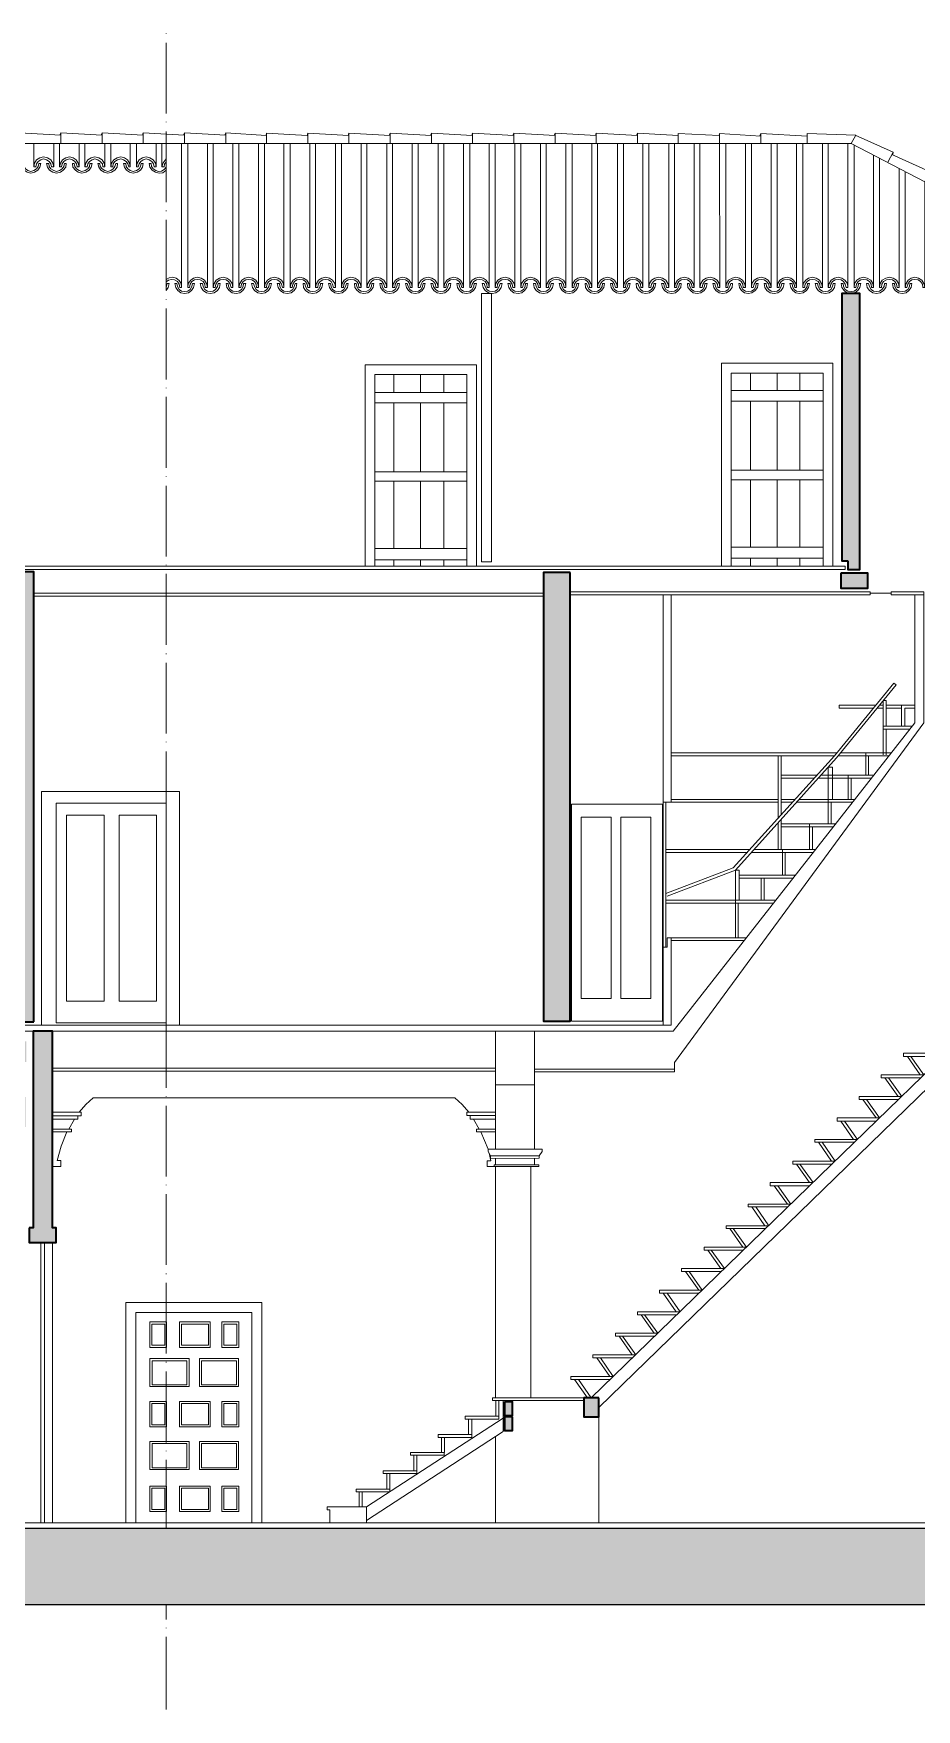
# Model space of a CAD drawing. Header units: millimetres. Extents: x 3253 to 31815, y -1228 to 14413.
# Drawn here: x 15637 to 23883, y -1228 to 14413 of the extents above; entities that cross this region are included whole.
import ezdxf

# ---------------------------------------------------------------- set-up
doc = ezdxf.new("R2010")
doc.units = ezdxf.units.MM
for name, color, linetype, lineweight in [('A-ALV-___-___-EXI', 250, 'Continuous', 35), ('A-BAS-___-___-EXI', 250, 'Continuous', 25), ('A-COB-___-___-EXI', 250, 'Continuous', 13), ('A-ESC-___-___-EXI', 250, 'Continuous', 25), ('A-PIS-___-___-EXI', 250, 'Continuous', 25), ('A-POR-___-___-EXI', 250, 'Continuous', 25)]:
    doc.layers.add(name, color=color, linetype=linetype, lineweight=lineweight)

msp = doc.modelspace()

# ---------------------------------------------------------------- hatches: boundary and pattern name
at = {"layer": 'A-ALV-___-___-EXI'}
h = msp.add_hatch(color=11, dxfattribs=at)
h.paths.add_polyline_path([(25847, 460), (25847, 5196), (25657, 5196), (25657, 460)])
h.paths.add_polyline_path([(30984, 460), (30794, 5301), (30245, 5301), (30245, 5270), (30346, 5270), (30346, 5200), (30300, 5200), (30300, 460)])
h.paths.add_polyline_path([(5268, 2766), (5419, 2766), (5419, 2836), (5660, 2882), (5660, 5064), (5334, 5064), (5334, 5192), (5408, 5192), (5408, 6032), (5268, 6032)])
h.paths.add_polyline_path([(15596, 3131), (15849, 3131), (15849, 3267), (15814, 3267), (15814, 5103), (15635, 5103), (15635, 3267), (15596, 3267)])
h.paths.add_polyline_path([(15476, 5188), (15639, 5188), (15639, 9388), (15476, 9388), (15476, 6334)])
h.paths.add_polyline_path([(20399, 5196), (20648, 5196), (20648, 9384), (20399, 9384), (20399, 6334)])
h.paths.add_polyline_path([(25330, 5247), (25454, 5247), (25454, 9202), (25330, 9202), (25330, 6334)])
h.paths.add_polyline_path([(10988, 7226), (10988, 9443), (10848, 9443), (10848, 7226)])
h.paths.add_polyline_path([(30794, 7339), (30794, 7736), (30864, 7736), (30864, 7798), (30794, 7798), (30794, 8039), (30833, 8039), (30868, 8105), (30887, 8105), (30887, 8187), (30930, 8222), (30930, 8257), (30794, 8257), (30794, 8447), (30864, 8447), (30864, 8510), (30794, 8510), (30794, 8786), (30840, 8786), (30840, 8821), (30872, 8821), (30872, 8859), (30910, 8859), (30910, 8906), (30980, 8906), (30980, 9003), (31062, 9003), (31062, 9116), (31105, 9116), (31105, 9548), (30537, 9548), (30537, 9190), (30245, 9190), (30245, 7428), (30486, 7339)])
h.paths.add_polyline_path([(5478, 7339), (5839, 7440), (5839, 9015), (5540, 9015), (5540, 9544), (5068, 9544), (5027, 9532), (5023, 9544), (4960, 9544), (4960, 9116), (5003, 9116), (5003, 9003), (5085, 9003), (5085, 8906), (5151, 8906), (5151, 8859), (5190, 8859), (5190, 8821), (5225, 8821), (5225, 8786), (5268, 8786), (5268, 8509), (5202, 8509), (5202, 8447), (5268, 8447), (5268, 8257), (5132, 8257), (5132, 8222), (5174, 8187), (5174, 8105), (5198, 8105), (5233, 8039), (5268, 8039), (5268, 7798), (5202, 7798), (5202, 7736), (5268, 7736), (5268, 7339)])
h.paths.add_polyline_path([(23242, 9412), (23354, 9412), (23354, 11986), (23187, 11986), (23187, 9493), (23242, 9493)])
h.paths.add_polyline_path([(6897, 9591), (7033, 9591), (7029, 10228), (6948, 10186), (6897, 10298), (6897, 10186)])
h.paths.add_polyline_path([(7484, 9591), (7531, 9591), (7531, 10193), (7484, 10193)])
h.paths.add_polyline_path([(8188, 9591), (8188, 10711), (8072, 10711), (8072, 9591)])
h.paths.add_polyline_path([(11513, 11294), (11513, 12705), (11385, 12705), (11385, 11294)])
h.paths.add_polyline_path([(10245, 11298), (10385, 11298), (10385, 12037), (10245, 12037)])
at = {"layer": 'A-BAS-___-___-EXI', "true_color": 0xcb9898}
msp.add_hatch(color=253, dxfattribs=at).paths.add_polyline_path([(31815, -249), (31815, 619), (30981, 619), (30981, 549), (30984, 460), (5268, 460), (5268, 331), (3253, 331), (3253, -249), (24675, -249)])
at = {"layer": 'A-COB-___-___-EXI', "true_color": 0xc19a82}
h = msp.add_hatch(color=33, dxfattribs=at)
h.paths.add_polyline_path([(20037, 1377), (20111, 1377), (20111, 1502), (20037, 1502)])
h.paths.add_polyline_path([(20776, 1502), (20916, 1502), (20916, 1681), (20776, 1681)])
h.paths.add_polyline_path([(20037, 1517), (20111, 1517), (20111, 1642), (20037, 1642)])
h.paths.add_polyline_path([(15565, 4208), (15565, 4488), (15223, 4488), (15223, 4208)])
h.paths.add_polyline_path([(14756, 4811), (14982, 4811), (14982, 5002), (14756, 5002)])
h.paths.add_polyline_path([(13769, 4815), (13769, 5006), (13547, 5006), (13547, 4815)])
h.paths.add_polyline_path([(11754, 4815), (11976, 4815), (11976, 5006), (11754, 5006)])
h.paths.add_polyline_path([(14134, 4815), (14356, 4815), (14356, 5006), (14134, 5006)])
h.paths.add_polyline_path([(12975, 4815), (13197, 4815), (13197, 5006), (12975, 5006)])
h.paths.add_polyline_path([(12357, 4815), (12579, 4815), (12579, 5006), (12357, 5006)])
h.paths.add_polyline_path([(15569, 4815), (15569, 5006), (15347, 5006), (15347, 4815)])
h.paths.add_polyline_path([(27725, 4975), (27862, 4975), (27862, 5196), (27725, 5196)])
h.paths.add_polyline_path([(30245, 4975), (30245, 5196), (30109, 5196), (30109, 4975)])
h.paths.add_polyline_path([(29615, 4975), (29752, 4975), (29752, 5196), (29615, 5196)])
h.paths.add_polyline_path([(29141, 4975), (29277, 4975), (29277, 5196), (29141, 5196)])
h.paths.add_polyline_path([(28667, 4975), (28803, 4975), (28803, 5196), (28667, 5196)])
h.paths.add_polyline_path([(28200, 4975), (28336, 4975), (28336, 5196), (28200, 5196)])
h.paths.add_polyline_path([(25999, 4975), (25999, 5196), (25867, 5196), (25867, 4975)])
h.paths.add_polyline_path([(27274, 4975), (27410, 4975), (27410, 5196), (27274, 5196)])
h.paths.add_polyline_path([(26819, 4975), (26956, 4975), (26956, 5196), (26819, 5196)])
h.paths.add_polyline_path([(26349, 4975), (26485, 4975), (26485, 5196), (26349, 5196)])
h.paths.add_polyline_path([(24401, 5087), (24599, 5087), (24599, 5200), (24401, 5200)])
h.paths.add_polyline_path([(25532, 5091), (25532, 5204), (25334, 5204), (25334, 5091)])
h.paths.add_polyline_path([(24675, 5091), (24844, 5091), (24844, 5204), (24646, 5204), (24646, 5091)])
h.paths.add_polyline_path([(23176, 9237), (23428, 9237), (23428, 9377), (23176, 9377)])
h.paths.add_polyline_path([(15200, 9299), (15200, 9388), (15114, 9388), (15114, 9299)])
h.paths.add_polyline_path([(12878, 9299), (12878, 9388), (12792, 9388), (12792, 9299)])
h.paths.add_polyline_path([(13255, 9299), (13337, 9299), (13337, 9388), (13255, 9388)])
h.paths.add_polyline_path([(13706, 9299), (13792, 9299), (13792, 9388), (13706, 9388)])
h.paths.add_polyline_path([(12384, 9299), (12384, 9388), (12299, 9388), (12299, 9299)])
h.paths.add_polyline_path([(11929, 9299), (11929, 9388), (11848, 9388), (11848, 9299)])
h.paths.add_polyline_path([(14745, 9299), (14745, 9388), (14663, 9388), (14663, 9299)])
h.paths.add_polyline_path([(11466, 9299), (11466, 9388), (11385, 9388), (11385, 9299)])
h.paths.add_polyline_path([(14286, 9299), (14286, 9388), (14200, 9388), (14200, 9299)])
h.paths.add_polyline_path([(8060, 9334), (8188, 9334), (8188, 9482), (8060, 9482)])
h.paths.add_polyline_path([(5828, 9334), (5828, 9478), (5633, 9478), (5633, 9334)])
h.paths.add_polyline_path([(6380, 9334), (6574, 9334), (6574, 9478), (6380, 9478)])
h.paths.add_polyline_path([(10016, 9334), (10016, 9435), (9821, 9435), (9821, 9334)])
h.paths.add_polyline_path([(7344, 9334), (7539, 9334), (7539, 9478), (7344, 9478)])
h.paths.add_polyline_path([(9195, 9334), (9195, 9435), (9001, 9435), (9001, 9334)])
h.paths.add_polyline_path([(10366, 9338), (10366, 9443), (10241, 9443), (10241, 9338)])
h.paths.add_polyline_path([(5027, 9532), (5097, 9552), (5089, 9575), (5019, 9556)])
h.paths.add_polyline_path([(5392, 9633), (5458, 9665), (5447, 9692), (5380, 9661)])
h.paths.add_polyline_path([(30914, 9641), (30926, 9668), (30856, 9696), (30848, 9672)])
h.paths.add_polyline_path([(30560, 9793), (30572, 9820), (30502, 9847), (30494, 9824)])
h.paths.add_polyline_path([(5738, 9804), (5804, 9836), (5793, 9863), (5727, 9828)])
h.paths.add_polyline_path([(30207, 9948), (30218, 9972), (30152, 10003), (30140, 9976)])
h.paths.add_polyline_path([(6084, 9972), (6150, 10003), (6139, 10030), (6073, 9995)])
h.paths.add_polyline_path([(29853, 10100), (29864, 10123), (29798, 10155), (29787, 10127)])
h.paths.add_polyline_path([(6430, 10139), (6497, 10174), (6485, 10197), (6419, 10166)])
h.paths.add_polyline_path([(6948, 10186), (7029, 10228), (6975, 10337), (6897, 10298)])
h.paths.add_polyline_path([(28908, 10240), (29040, 10333), (28962, 10376), (28818, 10291)])
h.paths.add_polyline_path([(29499, 10252), (29510, 10275), (29444, 10306), (29433, 10279)])
h.paths.add_polyline_path([(29149, 10403), (29157, 10427), (29090, 10458), (29079, 10431), (29116, 10416)])
h.paths.add_polyline_path([(7103, 10477), (7165, 10512), (7154, 10536), (7088, 10504)])
h.paths.add_polyline_path([(28795, 10555), (28807, 10578), (28737, 10610), (28725, 10582)])
h.paths.add_polyline_path([(7418, 10644), (7484, 10676), (7469, 10703), (7406, 10668)])
h.paths.add_polyline_path([(28441, 10707), (28453, 10730), (28383, 10761), (28375, 10734)])
h.paths.add_polyline_path([(8188, 10711), (8188, 10839), (8072, 10839), (8072, 10711)])
h.paths.add_polyline_path([(7756, 10823), (7823, 10858), (7811, 10882), (7745, 10847)])
h.paths.add_polyline_path([(8196, 10843), (8289, 10891), (8235, 10998), (8138, 10952)])
h.paths.add_polyline_path([(28083, 10854), (28095, 10882), (28033, 10913), (28017, 10889)])
h.paths.add_polyline_path([(27504, 10913), (27628, 10994), (27504, 11053), (27386, 10976)])
h.paths.add_polyline_path([(8099, 11002), (8165, 11037), (8149, 11061), (8087, 11026)])
h.paths.add_polyline_path([(27725, 11041), (27737, 11064), (27675, 11099), (27659, 11076)])
h.paths.add_polyline_path([(8437, 11189), (8499, 11228), (8484, 11251), (8421, 11212)])
h.paths.add_polyline_path([(27383, 11220), (27399, 11243), (27333, 11278), (27321, 11251)])
h.paths.add_polyline_path([(12128, 11317), (12128, 11426), (12019, 11426), (12019, 11317)])
h.paths.add_polyline_path([(14838, 11317), (14838, 11426), (14725, 11426), (14725, 11317)])
h.paths.add_polyline_path([(8768, 11383), (8830, 11418), (8818, 11446), (8752, 11407)])
h.paths.add_polyline_path([(27045, 11395), (27057, 11418), (26990, 11453), (26979, 11430)])
h.paths.add_polyline_path([(26703, 11574), (26714, 11597), (26648, 11632), (26637, 11605)])
h.paths.add_polyline_path([(9098, 11578), (9164, 11613), (9149, 11636), (9086, 11601)])
h.paths.add_polyline_path([(26361, 11749), (26372, 11776), (26310, 11807), (26294, 11784)])
h.paths.add_polyline_path([(9433, 11768), (9495, 11807), (9483, 11831), (9417, 11792)])
h.paths.add_polyline_path([(10025, 11895), (10121, 11947), (10063, 12056), (9969, 12006)])
h.paths.add_polyline_path([(26018, 11928), (26034, 11951), (25968, 11986), (25952, 11959)])
h.paths.add_polyline_path([(9763, 11963), (9829, 11998), (9814, 12021), (9751, 11986)])
h.paths.add_polyline_path([(10098, 12157), (10160, 12192), (10148, 12219), (10082, 12181)])
h.paths.add_polyline_path([(10417, 12363), (10479, 12406), (10463, 12429), (10401, 12387)])
h.paths.add_polyline_path([(10739, 12573), (10801, 12612), (10786, 12636), (10724, 12597)])
h.paths.add_polyline_path([(11062, 12787), (11124, 12826), (11109, 12849), (11046, 12811)])
h.paths.add_polyline_path([(11381, 12997), (11443, 13036), (11428, 13059), (11369, 13021)])

# ---------------------------------------------------------------- linework, layer by layer
at = {"layer": 'A-ALV-___-___-EXI', "color": 18, "lineweight": 9}
for p, q in [((16876, 14409), (16876, 14413)), ((16876, 13666), (16876, 14327)), ((16876, 13584), (16876, 13588)), ((16876, 12838), (16876, 13499)), ((16876, 12756), (16876, 12760)), ((16876, 12013), (16876, 12674)), ((16876, 11932), (16876, 11935)), ((16876, 11185), (16876, 11846)), ((16876, 11103), (16876, 11107)), ((16876, 10361), (16876, 11022)), ((16876, 10275), (16876, 10279)), ((16876, 9532), (16876, 10193)), ((16876, 9451), (16876, 9455)), ((16876, 8708), (16876, 9369)), ((20648, 9202), (23452, 9202)), ((20648, 9174), (23452, 9174)), ((23452, 9202), (23452, 9174)), ((23452, 9190), (23646, 9190)), ((16876, 8622), (16876, 8626)), ((16876, 7880), (16876, 8541)), ((16876, 7798), (16876, 7802)), ((16876, 7051), (16876, 7712)), ((16876, 6970), (16876, 6973)), ((16876, 6227), (16876, 6888)), ((16876, 6145), (16876, 6149)), ((16876, 5398), (16876, 6060)), ((16876, 5317), (16876, 5321)), ((16876, 4574), (16876, 5235)), ((15814, 4757), (19952, 4757)), ((15814, 4730), (19952, 4730)), ((19952, 4002), (19952, 4601)), ((20317, 4601), (20317, 4002)), ((16876, 4488), (16876, 4492)), ((16876, 3746), (16876, 4407)), ((15966, 4189), (16020, 4282)), ((19800, 4189), (19746, 4282)), ((19882, 4002), (19816, 4162)), ((19952, 3855), (19952, 3913)), ((20317, 3917), (20317, 3855)), ((19952, 1681), (19952, 3839)), ((20282, 3839), (20282, 1681)), ((16876, 3664), (16876, 3668)), ((16876, 2921), (16876, 3582)), ((16876, 2836), (16876, 2840)), ((16876, 2093), (16876, 2754)), ((16876, 2011), (16876, 2015)), ((16876, 1265), (16876, 1926)), ((20916, 1502), (20916, 514)), ((19952, 514), (19952, 1323)), ((16876, 1183), (16876, 1187)), ((16876, 460), (16876, 1101)), ((16876, -388), (16876, -249)), ((16876, -470), (16876, -466)), ((16876, -1228), (16876, -551))]:
    msp.add_line(p, q, dxfattribs=at)
at = {"layer": 'A-ALV-___-___-EXI'}
for points in [[(23242, 9493), (23242, 9412), (23354, 9412), (23354, 11986), (23187, 11986), (23187, 9493)], [(15639, 5188), (15639, 9388), (15476, 9388), (15476, 5188)], [(20648, 9384), (20399, 9384), (20399, 5196), (20648, 5196)], [(23176, 9377), (23176, 9237), (23428, 9237), (23428, 9377)], [(15596, 3267), (15596, 3131), (15849, 3131), (15849, 3267), (15814, 3267), (15814, 5103), (15635, 5103), (15635, 3267)], [(20037, 1642), (20037, 1517), (20111, 1517), (20111, 1642)], [(20916, 1681), (20776, 1681), (20776, 1502), (20916, 1502)], [(20111, 1502), (20037, 1502), (20037, 1377), (20111, 1377)]]:
    msp.add_lwpolyline(points, close=True, dxfattribs=at)
at = {"layer": 'A-ALV-___-___-EXI', "color": 18, "lineweight": 9, "flags": 128}
for points in [[(19952, 5103), (19952, 4601), (20317, 4601), (20317, 5103)], [(16063, 4345), (16125, 4418), (16195, 4481), (19571, 4481), (19641, 4418), (19703, 4345)], [(15814, 4313), (16082, 4313), (16082, 4345), (15814, 4345)], [(15814, 4282), (16051, 4282), (16051, 4313)], [(19952, 4345), (19683, 4345), (19683, 4314), (19952, 4314)], [(19715, 4313), (19715, 4282), (19952, 4282)], [(15814, 4162), (15993, 4162), (15993, 4189), (15814, 4189)], [(15814, 3839), (15892, 3839), (15892, 3894), (15857, 3894), (15896, 4030), (15950, 4162)], [(19952, 4189), (19773, 4189), (19773, 4162), (19952, 4162)], [(19940, 3839), (19940, 3855), (20356, 3855), (20356, 3839), (19952, 3839), (19874, 3839), (19874, 3893), (19909, 3893), (19893, 3964)], [(19905, 3940), (19882, 3979), (19882, 4002), (20387, 4002), (20387, 3979), (20360, 3940), (20360, 3917), (19905, 3913), (19905, 3940), (20360, 3940)]]:
    msp.add_lwpolyline(points, dxfattribs=at)
at = {"layer": 'A-BAS-___-___-EXI'}
msp.add_line((3253, -249), (31815, -249), dxfattribs=at)
at = {"layer": 'A-COB-___-___-EXI', "color": 18, "lineweight": 9}
for p, q in [((15892, 13487), (16277, 13464)), ((16277, 13487), (16277, 13386)), ((16662, 13487), (16662, 13386)), ((17047, 13487), (17047, 13394)), ((18198, 13483), (18583, 13460)), ((18583, 13483), (18968, 13460)), ((18968, 13483), (19353, 13460)), ((19353, 13483), (19738, 13460)), ((19738, 13483), (20123, 13460)), ((20123, 13483), (20508, 13460)), ((20508, 13483), (20508, 13386)), ((20893, 13483), (20893, 13386)), ((21278, 13483), (21278, 13386)), ((22044, 13479), (22429, 13456)), ((16063, 13168), (16063, 13386)), ((23666, 13304), (23615, 13211)), ((24004, 13125), (23654, 13285))]:
    msp.add_line(p, q, dxfattribs=at)
at = {"layer": 'A-COB-___-___-EXI', "color": 18, "lineweight": 9, "flags": 128}
for points in [[(11906, 13495), (11906, 13386), (23273, 13386), (23316, 13464), (22861, 13479), (22861, 13386)], [(15499, 13468), (15507, 13487), (15892, 13464)], [(15884, 13464), (15892, 13487), (15892, 13386)], [(16662, 13464), (16277, 13487), (16269, 13464)], [(17047, 13464), (16662, 13487), (16654, 13464)], [(17039, 13464), (17047, 13487), (17432, 13464)], [(17424, 13464), (17432, 13487), (17432, 13390)], [(17813, 13390), (17813, 13483), (17809, 13460), (17432, 13487)], [(18198, 13390), (18198, 13483), (18194, 13460), (17813, 13483)], [(18583, 13390), (18583, 13483), (18575, 13460)], [(18968, 13390), (18968, 13483), (18960, 13460)], [(19353, 13390), (19353, 13483), (19345, 13460)], [(19738, 13390), (19738, 13483), (19730, 13460)], [(20123, 13390), (20123, 13483), (20115, 13460)], [(20500, 13460), (20508, 13483), (20893, 13460)], [(20885, 13460), (20893, 13483), (21278, 13460)], [(21659, 13479), (21659, 13460), (21278, 13483), (21270, 13460)], [(21659, 13386), (21659, 13479), (22040, 13460), (22044, 13479), (22044, 13386), (22048, 12044), (22040, 12079), (22021, 12110), (21990, 12130), (21955, 12138), (21919, 12130), (21888, 12110), (21869, 12079), (21861, 12044), (21861, 13386)], [(22429, 13386), (22429, 13479), (22421, 13460)], [(22429, 13479), (22861, 13456), (22861, 13479)], [(23662, 13281), (23666, 13304), (23312, 13464)], [(15826, 13386), (15826, 13168), (15818, 13203), (15799, 13234), (15767, 13254), (15732, 13262), (15697, 13254), (15666, 13234), (15647, 13203), (15639, 13168), (15639, 13386)], [(15900, 13168), (15904, 13196), (15919, 13219), (15942, 13234), (15974, 13242), (16001, 13234), (16024, 13219), (16040, 13196), (16044, 13168), (16063, 13168), (16055, 13203), (16036, 13234), (16008, 13254), (15974, 13262), (15939, 13254), (15907, 13234), (15888, 13203), (15880, 13168), (15900, 13168), (15880, 13168), (15880, 13386)], [(16304, 13386), (16304, 13168), (16296, 13203), (16277, 13234), (16246, 13254), (16211, 13262), (16176, 13254), (16145, 13234), (16125, 13203), (16117, 13168), (16117, 13386)], [(16541, 13386), (16541, 13168), (16534, 13203), (16514, 13234), (16487, 13254), (16452, 13262), (16417, 13254), (16386, 13234), (16366, 13203), (16359, 13168), (16359, 13386)], [(16600, 13386), (16600, 13168), (16604, 13203), (16623, 13234), (16654, 13254), (16689, 13262), (16724, 13254), (16755, 13234), (16775, 13203), (16782, 13168), (16782, 13386)], [(16876, 13242), (16848, 13207), (16837, 13168), (16856, 13168), (16837, 13168), (16837, 13386)], [(16876, 12095), (16899, 12110), (16926, 12118), (16954, 12114), (16981, 12099), (16996, 12075), (17004, 12044), (17020, 12044), (17020, 13386)], [(17261, 12044), (17253, 12079), (17233, 12110), (17202, 12130), (17167, 12138), (17132, 12130), (17105, 12110), (17082, 12079), (17078, 12044), (17094, 12044), (17078, 12044), (17078, 13386)], [(17094, 12044), (17101, 12075), (17117, 12099), (17140, 12114), (17167, 12118), (17195, 12114), (17222, 12099), (17237, 12075), (17241, 12044), (17261, 12044), (17261, 13386)], [(17498, 12044), (17494, 12079), (17471, 12110), (17443, 12130), (17409, 12138), (17374, 12130), (17342, 12110), (17323, 12079), (17315, 12044), (17335, 12044), (17315, 12044), (17315, 13386)], [(17335, 12044), (17339, 12075), (17354, 12099), (17381, 12114), (17409, 12118), (17436, 12114), (17459, 12099), (17475, 12075), (17482, 12044), (17498, 12044), (17498, 13386)], [(17739, 12044), (17731, 12079), (17712, 12110), (17681, 12130), (17646, 12138), (17611, 12130), (17583, 12110), (17564, 12079), (17556, 12044), (17572, 12044), (17556, 12044), (17556, 13386)], [(17572, 12044), (17580, 12075), (17595, 12099), (17619, 12114), (17646, 12118), (17677, 12114), (17700, 12099), (17716, 12075), (17720, 12044), (17739, 12044), (17739, 13386)], [(17976, 13386), (17976, 12044), (17961, 12044), (17953, 12075), (17937, 12099), (17914, 12114), (17887, 12118), (17860, 12114), (17836, 12099), (17817, 12075), (17813, 12044), (17793, 12044), (17813, 12044)], [(17976, 12044), (17972, 12079), (17953, 12110), (17922, 12130), (17887, 12138), (17852, 12130), (17821, 12110), (17801, 12079), (17794, 12044), (17794, 13386)], [(18217, 13386), (18217, 12044), (18210, 12079), (18190, 12110), (18159, 12130), (18124, 12138), (18089, 12130), (18062, 12110), (18042, 12079), (18035, 12044), (18035, 13386)], [(18458, 12044), (18451, 12079), (18431, 12110), (18400, 12130), (18365, 12138), (18330, 12130), (18299, 12110), (18280, 12079), (18272, 12044), (18272, 13386)], [(18458, 13386), (18458, 12044), (18439, 12044), (18431, 12075), (18416, 12099), (18392, 12114), (18365, 12118), (18338, 12114), (18315, 12099), (18295, 12075), (18291, 12044), (18272, 12044), (18291, 12044)], [(18696, 12044), (18688, 12079), (18668, 12110), (18641, 12130), (18602, 12138), (18567, 12130), (18540, 12110), (18521, 12079), (18513, 12044), (18513, 13386)], [(18696, 13386), (18696, 12044), (18676, 12044), (18672, 12075), (18657, 12099), (18633, 12114), (18602, 12118), (18575, 12114), (18552, 12099), (18536, 12075), (18532, 12044), (18513, 12044), (18532, 12044)], [(18937, 12044), (18929, 12079), (18910, 12110), (18878, 12130), (18843, 12138), (18808, 12130), (18777, 12110), (18758, 12079), (18750, 12044), (18750, 13386)], [(18937, 13386), (18937, 12044), (18917, 12044), (18910, 12075), (18894, 12099), (18871, 12114), (18844, 12118), (18816, 12114), (18793, 12099), (18777, 12075), (18770, 12044), (18750, 12044), (18770, 12044)], [(19174, 12044), (19166, 12079), (19147, 12110), (19120, 12130), (19085, 12138), (19050, 12130), (19018, 12110), (18999, 12079), (18991, 12044), (18991, 13386)], [(19174, 13386), (19174, 12044), (19155, 12044), (19151, 12075), (19135, 12099), (19112, 12114), (19085, 12118), (19053, 12114), (19030, 12099), (19015, 12075), (19011, 12044), (18991, 12044), (19011, 12044)], [(19415, 12044), (19407, 12079), (19388, 12110), (19357, 12130), (19322, 12138), (19287, 12130), (19256, 12110), (19236, 12079), (19228, 12044), (19228, 13386)], [(19415, 13386), (19415, 12044), (19396, 12044), (19392, 12075), (19372, 12099), (19349, 12114), (19322, 12118), (19295, 12114), (19271, 12099), (19256, 12075), (19248, 12044), (19228, 12044), (19248, 12044)], [(19652, 13386), (19652, 12044), (19645, 12079), (19625, 12110), (19598, 12130), (19563, 12138), (19528, 12130), (19497, 12110), (19477, 12079), (19470, 12044), (19470, 13386)], [(19711, 13386), (19711, 12044), (19715, 12079), (19734, 12110), (19765, 12130), (19800, 12138), (19835, 12130), (19866, 12110), (19886, 12079), (19893, 12044), (19893, 13386)], [(20131, 13386), (20131, 12044), (20127, 12079), (20103, 12110), (20076, 12130), (20041, 12138), (20006, 12130), (19975, 12110), (19956, 12079), (19948, 12044), (19948, 13386)], [(20189, 13386), (20189, 12044), (20193, 12079), (20216, 12110), (20243, 12130), (20278, 12138), (20313, 12130), (20345, 12110), (20364, 12079), (20372, 12044), (20372, 13386)], [(20609, 13386), (20609, 12044), (20605, 12079), (20586, 12110), (20554, 12130), (20520, 12138), (20485, 12130), (20453, 12110), (20434, 12079), (20426, 12044), (20426, 13386)], [(20850, 13386), (20850, 12044), (20842, 12079), (20823, 12110), (20792, 12130), (20757, 12138), (20722, 12130), (20694, 12110), (20675, 12079), (20667, 12044), (20667, 13386)], [(21091, 13386), (21091, 12044), (21083, 12079), (21064, 12110), (21033, 12130), (20998, 12138), (20963, 12130), (20932, 12110), (20912, 12079), (20904, 12044), (20904, 13386)], [(21328, 13386), (21328, 12044), (21321, 12079), (21301, 12110), (21270, 12130), (21235, 12138), (21200, 12130), (21173, 12110), (21153, 12079), (21146, 12044), (21146, 13386)], [(21383, 13386), (21383, 12044), (21391, 12079), (21410, 12110), (21441, 12130), (21476, 12138), (21511, 12130), (21542, 12110), (21562, 12079), (21570, 12044), (21570, 13386)], [(21624, 13386), (21624, 12044), (21632, 12079), (21651, 12110), (21678, 12130), (21717, 12138), (21752, 12130), (21779, 12110), (21799, 12079), (21807, 12044), (21807, 13386)], [(22102, 13386), (22102, 12044), (22110, 12079), (22129, 12110), (22161, 12130), (22196, 12138), (22231, 12130), (22258, 12110), (22277, 12079), (22285, 12044), (22285, 13386)], [(22343, 13386), (22343, 12044), (22347, 12079), (22367, 12110), (22398, 12130), (22433, 12138), (22468, 12130), (22499, 12110), (22518, 12079), (22526, 12044), (22526, 13386)], [(22581, 13386), (22581, 12044), (22588, 12079), (22608, 12110), (22639, 12130), (22674, 12138), (22709, 12130), (22736, 12110), (22756, 12079), (22763, 12044), (22763, 13386)], [(22822, 13386), (22822, 12044), (22826, 12079), (22849, 12110), (22876, 12130), (22911, 12138), (22946, 12130), (22977, 12110), (22997, 12079), (23004, 12044), (23004, 13386)], [(23059, 13386), (23059, 12044), (23067, 12079), (23086, 12110), (23117, 12130), (23152, 12138), (23187, 12130), (23214, 12110), (23238, 12079), (23242, 12044), (23242, 13386)], [(23273, 13386), (25660, 12146), (25711, 12239), (25357, 12394)], [(23483, 13277), (23483, 12044), (23475, 12079), (23456, 12110), (23424, 12130), (23389, 12138), (23354, 12130), (23327, 12110), (23304, 12079), (23300, 12044), (23300, 13371)], [(15705, 13199), (15697, 13164), (15678, 13137), (15647, 13118), (15612, 13110), (15577, 13118), (15550, 13137), (15526, 13164), (15522, 13199), (15538, 13199), (15546, 13172), (15561, 13149), (15585, 13133), (15612, 13126), (15639, 13133), (15666, 13149), (15682, 13172), (15686, 13199), (15705, 13199)], [(15826, 13168), (15806, 13168), (15799, 13196), (15783, 13219), (15760, 13234), (15732, 13242), (15705, 13234), (15682, 13219), (15666, 13196), (15659, 13168), (15639, 13168), (15659, 13168)], [(15942, 13199), (15927, 13199), (15919, 13172), (15904, 13149), (15880, 13133), (15853, 13126), (15826, 13133), (15799, 13149), (15783, 13172), (15779, 13199), (15760, 13199), (15767, 13164), (15787, 13137), (15818, 13118), (15853, 13110), (15888, 13118), (15915, 13137), (15939, 13164), (15942, 13199)], [(16184, 13199), (16176, 13164), (16156, 13137), (16125, 13118), (16090, 13110), (16055, 13118), (16028, 13137), (16005, 13164), (16001, 13199), (16016, 13199), (16024, 13172), (16040, 13149), (16063, 13133), (16090, 13126), (16121, 13133), (16145, 13149), (16160, 13172), (16164, 13199), (16184, 13199)], [(16304, 13168), (16285, 13168), (16281, 13196), (16261, 13219), (16238, 13234), (16211, 13242), (16184, 13234), (16160, 13219), (16145, 13196), (16137, 13168), (16117, 13168), (16137, 13168)], [(16421, 13199), (16405, 13199), (16397, 13172), (16382, 13149), (16359, 13133), (16331, 13126), (16304, 13133), (16277, 13149), (16261, 13172), (16257, 13199), (16238, 13199), (16246, 13164), (16265, 13137), (16296, 13118), (16331, 13110), (16366, 13118), (16397, 13137), (16417, 13164), (16421, 13199)], [(16541, 13168), (16526, 13168), (16518, 13196), (16502, 13219), (16479, 13234), (16452, 13242), (16421, 13234), (16397, 13219), (16382, 13196), (16378, 13168), (16359, 13168), (16378, 13168)], [(16662, 13199), (16642, 13199), (16638, 13172), (16623, 13149), (16600, 13133), (16569, 13126), (16541, 13133), (16518, 13149), (16502, 13172), (16499, 13199), (16479, 13199), (16487, 13164), (16506, 13137), (16534, 13118), (16568, 13110), (16604, 13118), (16635, 13137), (16654, 13164), (16662, 13199)], [(16782, 13168), (16763, 13168), (16759, 13196), (16743, 13219), (16716, 13234), (16689, 13242), (16662, 13234), (16639, 13219), (16623, 13196), (16615, 13168), (16600, 13168), (16615, 13168)], [(16876, 13164), (16856, 13145), (16833, 13129), (16806, 13126), (16779, 13133), (16755, 13149), (16740, 13172), (16736, 13199), (16716, 13199), (16724, 13164), (16744, 13137), (16775, 13118), (16810, 13110), (16845, 13114), (16876, 13137)], [(16876, 13215), (16860, 13195), (16856, 13168)], [(23720, 13153), (23720, 12044), (23716, 12079), (23697, 12110), (23666, 12130), (23631, 12138), (23596, 12130), (23564, 12110), (23545, 12079), (23537, 12044), (23537, 13246)], [(23778, 13122), (23778, 12044), (23786, 12079), (23806, 12110), (23833, 12130), (23868, 12138), (23903, 12130), (23934, 12110), (23953, 12079), (23961, 12044), (23961, 13028), (24004, 13125), (23996, 13106), (24346, 12947), (24342, 12923)], [(17020, 12044), (17016, 12079), (16996, 12107), (16969, 12130), (16938, 12138), (16903, 12134), (16876, 12118)], [(16876, 12013), (16895, 12044), (16903, 12079), (16884, 12079), (16876, 12044)], [(17140, 12079), (17121, 12079), (17117, 12052), (17101, 12025), (17078, 12009), (17047, 12006), (17020, 12009), (16996, 12025), (16981, 12052), (16977, 12079), (16957, 12079), (16965, 12044), (16985, 12013), (17012, 11994), (17047, 11986), (17086, 11994), (17113, 12013), (17132, 12044), (17140, 12079)], [(17381, 12079), (17362, 12079), (17354, 12052), (17338, 12025), (17315, 12009), (17288, 12006), (17261, 12009), (17237, 12025), (17222, 12052), (17214, 12079), (17195, 12079), (17202, 12044), (17222, 12013), (17253, 11994), (17288, 11986), (17323, 11994), (17354, 12013), (17374, 12044), (17381, 12079)], [(17619, 12079), (17599, 12079), (17595, 12052), (17580, 12025), (17556, 12009), (17529, 12006), (17498, 12009), (17475, 12025), (17459, 12052), (17455, 12079), (17436, 12079), (17443, 12044), (17463, 12013), (17494, 11994), (17529, 11986), (17564, 11994), (17591, 12013), (17611, 12044), (17619, 12079)], [(17860, 12079), (17840, 12079), (17836, 12052), (17817, 12025), (17794, 12009), (17766, 12006), (17739, 12009), (17716, 12025), (17700, 12052), (17692, 12079), (17673, 12079), (17681, 12044), (17700, 12013), (17731, 11994), (17766, 11986), (17801, 11994), (17832, 12013), (17852, 12044), (17860, 12079)], [(18097, 12079), (18081, 12079), (18073, 12052), (18058, 12025), (18035, 12009), (18007, 12006), (17976, 12009), (17953, 12025), (17937, 12052), (17934, 12079), (17914, 12079), (17922, 12044), (17941, 12013), (17972, 11994), (18007, 11986), (18042, 11994), (18070, 12013), (18089, 12044), (18097, 12079)], [(18217, 12044), (18198, 12044), (18194, 12075), (18178, 12099), (18155, 12114), (18124, 12118), (18097, 12114), (18074, 12099), (18058, 12075), (18054, 12044), (18035, 12044), (18054, 12044)], [(18338, 12079), (18318, 12079), (18315, 12052), (18299, 12025), (18272, 12009), (18245, 12006), (18217, 12009), (18194, 12025), (18178, 12052), (18171, 12079), (18155, 12079), (18159, 12044), (18178, 12013), (18210, 11994), (18245, 11986), (18280, 11994), (18311, 12013), (18330, 12044), (18338, 12079)], [(18575, 12079), (18560, 12079), (18552, 12052), (18536, 12025), (18513, 12009), (18486, 12006), (18455, 12009), (18431, 12025), (18416, 12052), (18412, 12079), (18392, 12079), (18400, 12044), (18420, 12013), (18451, 11994), (18486, 11986), (18521, 11994), (18548, 12013), (18571, 12044), (18575, 12079)], [(18816, 12079), (18797, 12079), (18793, 12052), (18777, 12025), (18750, 12009), (18723, 12006), (18696, 12009), (18672, 12025), (18657, 12052), (18649, 12079), (18634, 12079), (18637, 12044), (18661, 12013), (18688, 11994), (18723, 11986), (18758, 11994), (18789, 12013), (18808, 12044), (18816, 12079)], [(19053, 12079), (19038, 12079), (19030, 12052), (19015, 12025), (18991, 12009), (18964, 12006), (18937, 12009), (18910, 12025), (18894, 12052), (18890, 12079), (18871, 12079), (18878, 12044), (18898, 12013), (18929, 11994), (18964, 11986), (18999, 11994), (19030, 12013), (19050, 12044), (19054, 12079)], [(19295, 12079), (19275, 12079), (19271, 12052), (19256, 12025), (19232, 12009), (19201, 12006), (19174, 12009), (19151, 12025), (19135, 12052), (19127, 12079), (19112, 12079), (19120, 12044), (19139, 12013), (19166, 11994), (19201, 11986), (19236, 11994), (19267, 12013), (19287, 12044), (19295, 12079)], [(19536, 12079), (19516, 12079), (19508, 12052), (19493, 12025), (19470, 12009), (19442, 12006), (19415, 12009), (19392, 12025), (19372, 12052), (19368, 12079), (19349, 12079), (19357, 12044), (19376, 12013), (19407, 11994), (19442, 11986), (19477, 11994), (19508, 12013), (19528, 12044), (19536, 12079)], [(19652, 12044), (19637, 12044), (19629, 12075), (19613, 12099), (19590, 12114), (19563, 12118), (19532, 12114), (19508, 12099), (19493, 12075), (19489, 12044), (19470, 12044), (19489, 12044)], [(19773, 12079), (19753, 12079), (19750, 12052), (19734, 12025), (19711, 12009), (19680, 12006), (19652, 12009), (19629, 12025), (19614, 12052), (19610, 12079), (19590, 12079), (19598, 12044), (19617, 12013), (19645, 11994), (19680, 11986), (19715, 11994), (19746, 12013), (19765, 12044), (19773, 12079)], [(19893, 12044), (19874, 12044), (19870, 12075), (19855, 12099), (19827, 12114), (19800, 12118), (19773, 12114), (19750, 12099), (19734, 12075), (19726, 12044), (19711, 12044), (19726, 12044)], [(20014, 12079), (20006, 12044), (19987, 12013), (19956, 11994), (19921, 11986), (19886, 11994), (19855, 12013), (19835, 12044), (19827, 12079), (19847, 12079), (19855, 12052), (19870, 12025), (19893, 12009), (19921, 12006), (19948, 12009), (19971, 12025), (19987, 12052), (19995, 12079), (20014, 12079)], [(20131, 12044), (20115, 12044), (20107, 12075), (20092, 12099), (20069, 12114), (20041, 12118), (20010, 12114), (19987, 12099), (19971, 12075), (19967, 12044), (19948, 12044), (19967, 12044)], [(20251, 12079), (20243, 12044), (20224, 12013), (20197, 11994), (20162, 11986), (20123, 11994), (20096, 12013), (20076, 12044), (20068, 12079), (20088, 12079), (20092, 12052), (20107, 12025), (20131, 12009), (20162, 12006), (20189, 12009), (20212, 12025), (20228, 12052), (20232, 12079), (20251, 12079)], [(20372, 12044), (20352, 12044), (20348, 12075), (20333, 12099), (20310, 12114), (20278, 12118), (20251, 12114), (20228, 12099), (20212, 12075), (20205, 12044), (20189, 12044), (20205, 12044)], [(20492, 12079), (20485, 12044), (20465, 12013), (20434, 11994), (20399, 11986), (20364, 11994), (20333, 12013), (20313, 12044), (20306, 12079), (20325, 12079), (20333, 12052), (20348, 12025), (20372, 12009), (20399, 12006), (20426, 12009), (20450, 12025), (20465, 12052), (20473, 12079), (20492, 12079)], [(20609, 12044), (20593, 12044), (20586, 12075), (20570, 12099), (20547, 12114), (20520, 12118), (20492, 12114), (20465, 12099), (20450, 12075), (20446, 12044), (20426, 12044), (20446, 12044)], [(20730, 12079), (20722, 12044), (20702, 12013), (20675, 11994), (20640, 11986), (20605, 11994), (20574, 12013), (20555, 12044), (20547, 12079), (20566, 12079), (20570, 12052), (20586, 12025), (20609, 12009), (20640, 12006), (20667, 12009), (20691, 12025), (20706, 12052), (20710, 12079), (20730, 12079)], [(20850, 12044), (20831, 12044), (20827, 12075), (20811, 12099), (20788, 12114), (20757, 12118), (20730, 12114), (20706, 12099), (20691, 12075), (20683, 12044), (20667, 12044), (20683, 12044)], [(20971, 12079), (20963, 12044), (20943, 12013), (20912, 11994), (20877, 11986), (20842, 11994), (20811, 12013), (20792, 12044), (20788, 12079), (20803, 12079), (20811, 12052), (20827, 12025), (20850, 12009), (20877, 12006), (20905, 12009), (20928, 12025), (20947, 12052), (20951, 12079), (20971, 12079)], [(21091, 12044), (21072, 12044), (21064, 12075), (21048, 12099), (21025, 12114), (20998, 12118), (20971, 12114), (20947, 12099), (20928, 12075), (20924, 12044), (20905, 12044), (20924, 12044)], [(21208, 12079), (21200, 12044), (21181, 12013), (21153, 11994), (21118, 11986), (21083, 11994), (21052, 12013), (21033, 12044), (21025, 12079), (21045, 12079), (21048, 12052), (21064, 12025), (21087, 12009), (21118, 12006), (21146, 12009), (21169, 12025), (21184, 12052), (21192, 12079), (21208, 12079)], [(21328, 12044), (21309, 12044), (21305, 12075), (21289, 12099), (21266, 12114), (21235, 12118), (21208, 12114), (21185, 12099), (21169, 12075), (21165, 12044), (21146, 12044), (21165, 12044)], [(21449, 12079), (21441, 12044), (21422, 12013), (21391, 11994), (21356, 11986), (21321, 11994), (21289, 12013), (21270, 12044), (21266, 12079), (21282, 12079), (21290, 12052), (21305, 12025), (21328, 12009), (21356, 12006), (21383, 12009), (21410, 12025), (21426, 12052), (21429, 12079), (21449, 12079)], [(21570, 12044), (21550, 12044), (21542, 12075), (21527, 12099), (21503, 12114), (21476, 12118), (21449, 12114), (21426, 12099), (21410, 12075), (21402, 12044), (21383, 12044), (21402, 12044)], [(21686, 12079), (21682, 12044), (21659, 12013), (21632, 11994), (21597, 11986), (21562, 11994), (21531, 12013), (21511, 12044), (21503, 12079), (21523, 12079), (21527, 12052), (21542, 12025), (21569, 12009), (21597, 12006), (21624, 12009), (21647, 12025), (21663, 12052), (21671, 12079), (21686, 12079)], [(21807, 12044), (21787, 12044), (21783, 12075), (21768, 12099), (21745, 12114), (21717, 12118), (21686, 12114), (21663, 12099), (21647, 12075), (21643, 12044), (21624, 12044), (21643, 12044)], [(21927, 12079), (21919, 12044), (21900, 12013), (21869, 11994), (21834, 11986), (21799, 11994), (21772, 12013), (21748, 12044), (21745, 12079), (21760, 12079), (21768, 12052), (21783, 12025), (21807, 12009), (21834, 12006), (21865, 12009), (21888, 12025), (21904, 12052), (21908, 12079), (21927, 12079)], [(22048, 12044), (22028, 12044), (22024, 12075), (22005, 12099), (21982, 12114), (21955, 12118), (21927, 12114), (21904, 12099), (21888, 12075), (21881, 12044), (21861, 12044), (21881, 12044)], [(22164, 12079), (22161, 12044), (22141, 12013), (22110, 11994), (22075, 11986), (22040, 11994), (22009, 12013), (21990, 12044), (21982, 12079), (22001, 12079), (22005, 12052), (22021, 12025), (22048, 12009), (22075, 12006), (22102, 12009), (22126, 12025), (22141, 12052), (22149, 12079), (22165, 12079)], [(22285, 12044), (22266, 12044), (22262, 12075), (22246, 12099), (22223, 12114), (22196, 12118), (22165, 12114), (22141, 12099), (22126, 12075), (22122, 12044), (22102, 12044), (22122, 12044)], [(22406, 12079), (22398, 12044), (22378, 12013), (22347, 11994), (22312, 11986), (22277, 11994), (22250, 12013), (22231, 12044), (22223, 12079), (22238, 12079), (22246, 12052), (22262, 12025), (22285, 12009), (22312, 12006), (22343, 12009), (22367, 12025), (22382, 12052), (22386, 12079), (22406, 12079)], [(22526, 12044), (22507, 12044), (22503, 12075), (22483, 12099), (22460, 12114), (22433, 12118), (22406, 12114), (22382, 12099), (22367, 12075), (22359, 12044), (22343, 12044), (22359, 12044)], [(22647, 12079), (22639, 12044), (22619, 12013), (22588, 11994), (22553, 11986), (22518, 11994), (22487, 12013), (22468, 12044), (22460, 12079), (22480, 12079), (22483, 12052), (22503, 12025), (22526, 12009), (22553, 12006), (22581, 12009), (22604, 12025), (22619, 12052), (22627, 12079), (22647, 12079)], [(22763, 12044), (22748, 12044), (22740, 12075), (22725, 12099), (22701, 12114), (22674, 12118), (22643, 12114), (22619, 12099), (22604, 12075), (22600, 12044), (22581, 12044), (22600, 12044)], [(22884, 12079), (22876, 12044), (22857, 12013), (22826, 11994), (22791, 11986), (22756, 11994), (22728, 12013), (22709, 12044), (22701, 12079), (22721, 12079), (22725, 12052), (22740, 12025), (22763, 12009), (22791, 12006), (22822, 12009), (22845, 12025), (22861, 12052), (22865, 12079), (22884, 12079)], [(23005, 12044), (22985, 12044), (22981, 12075), (22966, 12099), (22938, 12114), (22911, 12118), (22884, 12114), (22861, 12099), (22845, 12075), (22837, 12044), (22822, 12044), (22837, 12044)], [(23125, 12079), (23117, 12044), (23098, 12013), (23067, 11994), (23032, 11986), (22997, 11994), (22966, 12013), (22946, 12044), (22938, 12079), (22958, 12079), (22966, 12052), (22981, 12025), (23004, 12009), (23032, 12006), (23059, 12009), (23082, 12025), (23098, 12052), (23106, 12079), (23125, 12079)], [(23242, 12044), (23226, 12044), (23218, 12075), (23203, 12099), (23180, 12114), (23152, 12118), (23125, 12114), (23098, 12099), (23082, 12075), (23078, 12044), (23059, 12044), (23078, 12044)], [(23362, 12079), (23354, 12044), (23335, 12013), (23308, 11994), (23273, 11986), (23234, 11994), (23207, 12013), (23187, 12044), (23179, 12079), (23199, 12079), (23203, 12052), (23218, 12025), (23242, 12009), (23273, 12006), (23300, 12009), (23323, 12025), (23339, 12052), (23343, 12079), (23362, 12079)], [(23483, 12044), (23463, 12044), (23459, 12075), (23444, 12099), (23421, 12114), (23390, 12118), (23362, 12114), (23339, 12099), (23323, 12075), (23316, 12044), (23300, 12044), (23316, 12044)], [(23603, 12079), (23596, 12044), (23576, 12013), (23545, 11994), (23510, 11986), (23475, 11994), (23444, 12013), (23424, 12044), (23417, 12079), (23436, 12079), (23444, 12052), (23459, 12025), (23483, 12009), (23510, 12006), (23537, 12009), (23561, 12025), (23580, 12052), (23584, 12079), (23603, 12079)], [(23720, 12044), (23704, 12044), (23697, 12075), (23681, 12099), (23658, 12114), (23631, 12118), (23603, 12114), (23576, 12099), (23561, 12075), (23557, 12044), (23537, 12044), (23557, 12044)], [(23841, 12079), (23833, 12044), (23813, 12013), (23786, 11994), (23751, 11986), (23716, 11994), (23685, 12013), (23666, 12044), (23658, 12079), (23677, 12079), (23681, 12052), (23697, 12025), (23720, 12009), (23751, 12006), (23778, 12009), (23802, 12025), (23817, 12052), (23821, 12079), (23841, 12079)], [(23961, 12044), (23942, 12044), (23938, 12075), (23922, 12099), (23899, 12114), (23868, 12118), (23841, 12114), (23817, 12099), (23802, 12075), (23794, 12044), (23778, 12044), (23794, 12044)]]:
    msp.add_lwpolyline(points, dxfattribs=at)
at = {"layer": 'A-ESC-___-___-EXI', "color": 18, "lineweight": 9}
for p, q in [((23673, 8350), (23693, 8335)), ((23537, 8144), (23572, 8144)), ((23599, 8144), (23743, 8144)), ((23518, 8117), (23572, 8117)), ((23599, 8117), (23743, 8117)), ((23821, 7922), (23572, 7922)), ((23600, 7922), (23600, 7681)), ((23141, 7701), (21593, 7701)), ((23117, 7673), (21593, 7673)), ((22592, 7094), (22592, 7673)), ((22620, 7121), (22620, 7673)), ((23409, 7701), (23176, 7701)), ((23436, 7673), (23436, 7491)), ((22950, 7491), (22620, 7491)), ((22927, 7463), (22620, 7463)), ((23246, 7491), (22989, 7491)), ((23273, 7463), (23273, 7265)), ((21519, 7238), (21519, 5885)), ((21542, 7238), (21542, 5885)), ((22592, 7265), (21593, 7265)), ((22592, 7238), (21593, 7238)), ((22748, 7265), (22620, 7265)), ((22724, 7238), (22620, 7238)), ((23086, 7238), (23086, 7036)), ((22592, 6798), (22592, 7047)), ((22620, 6798), (22620, 7078)), ((22884, 7036), (23129, 7036)), ((22911, 7008), (22911, 6798)), ((22328, 6798), (21542, 6798)), ((22305, 6771), (21542, 6771)), ((22631, 6798), (22371, 6798)), ((22752, 6557), (22227, 6557)), ((22732, 6530), (22227, 6530)), ((22433, 6530), (22433, 6324)), ((22460, 6530), (22460, 6324)), ((22219, 6297), (22219, 5974)), ((21593, 5974), (22297, 5974)), ((21593, 5947), (22273, 5947)), ((23918, 4695), (23798, 4866)), ((20317, 4749), (21624, 4749)), ((20317, 4722), (21624, 4722)), ((23712, 4492), (23588, 4667)), ((23506, 4294), (23382, 4465)), ((23296, 4092), (23176, 4263)), ((23090, 3890), (22969, 4065)), ((22884, 3691), (22763, 3862)), ((22678, 3489), (22553, 3660)), ((22468, 3287), (22347, 3462)), ((22262, 3085), (22141, 3260)), ((22056, 2886), (21935, 3057)), ((21850, 2684), (21725, 2859)), ((21640, 2482), (21519, 2657)), ((21433, 2284), (21313, 2455)), ((21227, 2081), (21107, 2256)), ((21021, 1879), (20897, 2054)), ((20811, 1681), (20691, 1852)), ((20726, 1852), (20846, 1681)), ((19956, 1510), (19956, 1654)), ((19983, 1510), (19983, 1654)), ((18746, 662), (20022, 1490)), ((19699, 1339), (19699, 1482)), ((19730, 1339), (19730, 1482)), ((19446, 1171), (19446, 1311)), ((19474, 1171), (19474, 1311)), ((19190, 1000), (19190, 1144)), ((19217, 1000), (19217, 1144)), ((18937, 829), (18937, 973)), ((18680, 662), (18680, 802)), ((18707, 662), (18707, 802))]:
    msp.add_line(p, q, dxfattribs=at)
at = {"layer": 'A-ESC-___-___-EXI', "color": 18, "lineweight": 9, "flags": 128}
for points in [[(21593, 9174), (21593, 7238), (21519, 7238), (21519, 9174)], [(23868, 9174), (23868, 7981), (21612, 5103)], [(23953, 9174), (23646, 9174), (23646, 9202), (23953, 9202), (23953, 9175), (23953, 7981), (21624, 4811), (21624, 4722)], [(21542, 6386), (22172, 6627), (23117, 7673), (23673, 8350)], [(21554, 6363), (22192, 6604), (23137, 7654), (23693, 8334)], [(23483, 8117), (23160, 8117), (23160, 8144), (23506, 8144)], [(23572, 7949), (23572, 8187), (23599, 8187), (23599, 7949)], [(23868, 8144), (23743, 8144), (23743, 7950)], [(23868, 8117), (23774, 8117), (23774, 7950)], [(23845, 7950), (23572, 7950), (23572, 7681)], [(23650, 7701), (23409, 7701), (23409, 7673), (23152, 7673)], [(23627, 7673), (23409, 7673), (23409, 7491)], [(23098, 7265), (23098, 7565), (23059, 7565), (23059, 7265), (22787, 7265)], [(23483, 7491), (23246, 7491), (23246, 7463), (22966, 7463)], [(23463, 7463), (23246, 7463), (23246, 7265)], [(23308, 7265), (23059, 7265), (23059, 7238), (22763, 7238)], [(23288, 7238), (23059, 7238), (23059, 7036)], [(23106, 7008), (22884, 7008), (22884, 7036), (22619, 7036)], [(22884, 6798), (22884, 7008), (22619, 7008)], [(22343, 6771), (22658, 6771), (22658, 6557)], [(22942, 6798), (22631, 6798), (22631, 6771)], [(22923, 6771), (22631, 6771), (22631, 6557)], [(21542, 6324), (22192, 6324), (22192, 6604), (22227, 6604), (22227, 6324)], [(21542, 6297), (22192, 6297), (22192, 6324), (22569, 6324)], [(22192, 5974), (22192, 6297), (22546, 6297)], [(21519, 5157), (21519, 5885), (21554, 5885), (21554, 5974), (21593, 5974), (21593, 5157)], [(20846, 1681), (24366, 5095), (24280, 5220)], [(24039, 5068), (24159, 4897), (23763, 4897), (23763, 4866), (24132, 4866)], [(23829, 4866), (23953, 4695), (23553, 4695), (23553, 4667), (23922, 4667)], [(20916, 1591), (24226, 4803), (25657, 4803)], [(23623, 4667), (23747, 4492), (23347, 4492), (23347, 4465), (23716, 4465)], [(23417, 4465), (23537, 4294), (23141, 4294), (23141, 4263), (23510, 4263)], [(23211, 4263), (23331, 4092), (22934, 4092), (22934, 4065), (23304, 4065)], [(23001, 4065), (23125, 3890), (22728, 3890), (22728, 3862), (23098, 3862)], [(22794, 3862), (22919, 3691), (22518, 3691), (22518, 3660), (22888, 3660)], [(22588, 3660), (22709, 3489), (22312, 3489), (22312, 3462), (22682, 3462)], [(22382, 3462), (22503, 3287), (22106, 3287), (22106, 3260), (22476, 3260)], [(22172, 3260), (22297, 3085), (21900, 3085), (21900, 3057), (22269, 3057)], [(21966, 3057), (22091, 2886), (21690, 2886), (21690, 2859), (22059, 2859)], [(21760, 2859), (21881, 2684), (21484, 2684), (21484, 2657), (21853, 2657)], [(21554, 2657), (21675, 2482), (21278, 2482), (21278, 2455), (21647, 2455)], [(21344, 2455), (21468, 2284), (21072, 2284), (21072, 2256), (21441, 2256)], [(21231, 2054), (20862, 2054), (20862, 2081), (21262, 2081), (21138, 2256)], [(20932, 2054), (21052, 1879), (20656, 1879), (20656, 1852), (21025, 1852)], [(18746, 537), (20022, 1366), (20022, 1654)], [(20776, 1654), (19925, 1654), (19925, 1681), (20776, 1681)], [(19983, 1482), (19983, 1510), (19668, 1510), (19668, 1482), (19983, 1482)], [(19730, 1311), (19730, 1339), (19415, 1339), (19415, 1311), (19730, 1311)], [(19473, 1144), (19473, 1171), (19158, 1171), (19159, 1144), (19474, 1144)], [(18964, 829), (18964, 802), (18649, 802), (18649, 829), (18964, 829), (18964, 973)], [(19217, 973), (18902, 973), (18902, 1000), (19217, 1000), (19217, 973)], [(18404, 514), (18404, 635), (18381, 635), (18381, 662), (18746, 662), (18746, 514)]]:
    msp.add_lwpolyline(points, dxfattribs=at)
at = {"layer": 'A-PIS-___-___-EXI', "color": 18, "lineweight": 9}
for p, q in [((10988, 9412), (21593, 9412)), ((15639, 9190), (20399, 9190)), ((15639, 9163), (20399, 9163)), ((15814, 5103), (21612, 5103))]:
    msp.add_line(p, q, dxfattribs=at)
at = {"layer": 'A-PIS-___-___-EXI', "color": 18, "lineweight": 9, "flags": 128}
for points in [[(10988, 9443), (23218, 9443), (23218, 9412), (20648, 9412)], [(21593, 5157), (5361, 5157), (5361, 5103), (15635, 5103)], [(5268, 460), (5268, 514), (25657, 514)]]:
    msp.add_lwpolyline(points, dxfattribs=at)
at = {"layer": 'A-PIS-___-___-EXI'}
msp.add_lwpolyline([(25657, 460), (5268, 460), (5268, 331), (3253, 331)], dxfattribs=at)
at = {"layer": 'A-POR-___-___-EXI', "color": 18, "lineweight": 9}
for p, q in [((19003, 11064), (19003, 11232)), ((19252, 11232), (19252, 11064)), ((19470, 11232), (19470, 11064)), ((22332, 11080), (22332, 11243)), ((22581, 11243), (22581, 11080)), ((22794, 11243), (22794, 11080)), ((18824, 11064), (19683, 11064)), ((18824, 10967), (19683, 10967)), ((19003, 10322), (19003, 10967)), ((19252, 10967), (19252, 10322)), ((19470, 10967), (19470, 10322)), ((22153, 11080), (23012, 11080)), ((22153, 10983), (23012, 10983)), ((22332, 10337), (22332, 10983)), ((22581, 10983), (22581, 10337)), ((22794, 10983), (22794, 10337)), ((22153, 10337), (23012, 10337)), ((18824, 10322), (19683, 10322)), ((18824, 10236), (19683, 10236)), ((19003, 9606), (19003, 10236)), ((19252, 10236), (19252, 9606)), ((19470, 10236), (19470, 9606)), ((22153, 10248), (23012, 10248)), ((22332, 9618), (22332, 10248)), ((22581, 10248), (22581, 9618)), ((22794, 10248), (22794, 9618)), ((18824, 9606), (19683, 9606)), ((22153, 9618), (23012, 9618)), ((18824, 9501), (19683, 9501)), ((19003, 9443), (19003, 9501)), ((19252, 9501), (19252, 9443)), ((19470, 9501), (19470, 9443)), ((22153, 9517), (23012, 9517)), ((22332, 9443), (22332, 9517)), ((22581, 9517), (22581, 9443)), ((22794, 9517), (22794, 9443)), ((15705, 3131), (15705, 514)), ((15740, 3131), (15740, 514)), ((15814, 514), (15814, 3131))]:
    msp.add_line(p, q, dxfattribs=at)
at = {"layer": 'A-POR-___-___-EXI', "color": 18, "lineweight": 9, "flags": 128}
for points in [[(19820, 11986), (19820, 9482), (19913, 9482), (19913, 11986), (19820, 11986)], [(18735, 9443), (18735, 11321), (19773, 11321), (19773, 9443)], [(22063, 9443), (22063, 11337), (23102, 11337), (23102, 9443)], [(19683, 9443), (19683, 11232), (18824, 11232), (18824, 9443)], [(22153, 9443), (22153, 11243), (23012, 11243), (23012, 9443)], [(17000, 5157), (17000, 7339), (15713, 7339), (15713, 5157)], [(16786, 7117), (16786, 5383), (16436, 5383), (16436, 7117), (16786, 7117)], [(17770, 514), (17770, 2571), (16499, 2571), (16499, 514)], [(17677, 514), (17677, 2478), (16592, 2478), (16592, 514)]]:
    msp.add_lwpolyline(points, dxfattribs=at)
for points in [[(15849, 5181), (16876, 5181), (16876, 7230), (15849, 7230)], [(21511, 5196), (21511, 7222), (20660, 7222), (20660, 5196), (21511, 5196), (21511, 7222), (20660, 7222), (20660, 5196)], [(16296, 7117), (15946, 7117), (15946, 5383), (16296, 5383)], [(21033, 5406), (21033, 7098), (20753, 7098), (20753, 5406)], [(21402, 5406), (21402, 7098), (21122, 7098), (21122, 5406)], [(16880, 2151), (16880, 2389), (16724, 2389), (16724, 2151)], [(16864, 2171), (16864, 2369), (16743, 2369), (16743, 2171)], [(17288, 2151), (17288, 2389), (17000, 2389), (17000, 2151)], [(17272, 2171), (17272, 2369), (17020, 2369), (17020, 2171)], [(17556, 2151), (17556, 2389), (17397, 2389), (17397, 2151)], [(17537, 2171), (17537, 2369), (17416, 2369), (17416, 2171)], [(17090, 1786), (17090, 2046), (16724, 2046), (16724, 1786)], [(17552, 1786), (17552, 2046), (17187, 2046), (17187, 1786)], [(17070, 1801), (17070, 2027), (16744, 2027), (16744, 1801)], [(17533, 1801), (17533, 2027), (17206, 2027), (17206, 1801)], [(16880, 1409), (16880, 1646), (16724, 1646), (16724, 1409)], [(16864, 1428), (16864, 1626), (16743, 1626), (16743, 1428)], [(17288, 1409), (17288, 1646), (17000, 1646), (17000, 1409)], [(17272, 1428), (17272, 1626), (17020, 1626), (17020, 1428)], [(17556, 1409), (17556, 1646), (17397, 1646), (17397, 1409)], [(17537, 1428), (17537, 1626), (17416, 1626), (17416, 1428)], [(17090, 1012), (17090, 1272), (16724, 1272), (16724, 1012)], [(17070, 1027), (17070, 1253), (16744, 1253), (16744, 1027)], [(17552, 1012), (17552, 1272), (17187, 1272), (17187, 1012)], [(17533, 1027), (17533, 1253), (17206, 1253), (17206, 1027)], [(16880, 619), (16880, 856), (16724, 856), (16724, 619)], [(16864, 639), (16864, 837), (16743, 837), (16743, 639)], [(17288, 619), (17288, 856), (17000, 856), (17000, 619)], [(17272, 639), (17272, 837), (17020, 837), (17020, 639)], [(17556, 619), (17556, 856), (17397, 856), (17397, 619)], [(17537, 639), (17537, 837), (17416, 837), (17416, 639)]]:
    msp.add_lwpolyline(points, close=True, dxfattribs=at)

doc.saveas('drawing.dxf')
